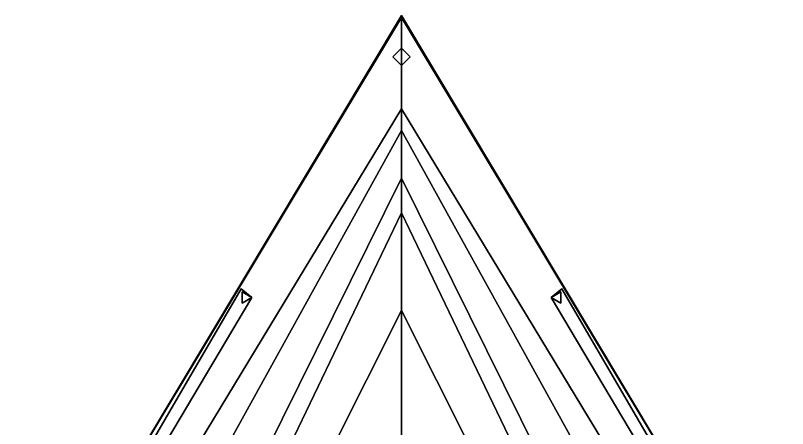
# Model space of a CAD drawing. Header units: millimetres. Extents: x -5 to 5, y -53 to 71.
# Drawn here: x -1.78 to 1.78, y 50.597 to 52.5 of the extents above; entities that cross this region are included whole.
import ezdxf

# ---------------------------------------------------------------- set-up
doc = ezdxf.new("R2010")
doc.units = ezdxf.units.MM
doc.layers.add('r2', color=6, linetype='Continuous')
doc.layers.add('railings', color=6, linetype='Continuous')

msp = doc.modelspace()

# ---------------------------------------------------------------- linework, layer by layer
for points in [[(0, 52.5, 6.83), (0, 52.49, 6.62), (-1.78, 49.53, 5.99), (-1.78, 49.53, 6.21)], [(0, 52.5, 6.83), (0, 52.5, 6.83), (-1.78, 49.53, 6.21), (0, 49.53, 6.23)], [(0, 52.49, 6.62), (0, 52.07, 5.67), (-1.54, 49.53, 5.67), (-1.78, 49.53, 5.99)], [(1.78, 49.53, 6.21), (1.78, 49.53, 5.99), (0, 52.49, 6.62), (0, 52.5, 6.83)], [(0, 49.53, 6.23), (1.78, 49.53, 6.21), (0, 52.5, 6.83)], [(1.78, 49.53, 5.99), (1.54, 49.53, 5.67), (0, 52.07, 5.67), (0, 52.49, 6.62)], [(0, 52.35, 6.79), (-0.04, 52.31, 6.79), (-0.04, 52.31, 10), (0, 52.35, 10)], [(0.04, 52.31, 10), (0, 52.35, 10), (-0.04, 52.31, 10), (0, 52.27, 10)], [(0.04, 52.31, 6.79), (0, 52.35, 6.79), (0, 52.35, 10), (0.04, 52.31, 10)], [(-0.04, 52.31, 6.79), (0, 52.27, 6.78), (0, 52.27, 10), (-0.04, 52.31, 10)], [(0, 52.27, 6.78), (0.04, 52.31, 6.79), (0.04, 52.31, 10), (0, 52.27, 10)], [(0, 52.07, 5.67), (0, 51.97, 5.39), (-1.35, 49.53, 5.39), (-1.54, 49.53, 5.67)], [(1.54, 49.53, 5.67), (1.35, 49.53, 5.39), (0, 51.97, 5.39), (0, 52.07, 5.67)], [(0, 51.97, 5.39), (0, 51.75, 4.77), (-1.1, 49.53, 4.77), (-1.35, 49.53, 5.39)], [(1.35, 49.53, 5.39), (1.1, 49.53, 4.77), (0, 51.75, 4.77), (0, 51.97, 5.39)], [(0, 51.75, 4.77), (0, 51.59, 4.27), (-0.99, 49.53, 4.27), (-1.1, 49.53, 4.77)], [(1.1, 49.53, 4.77), (0.99, 49.53, 4.27), (0, 51.59, 4.27), (0, 51.75, 4.77)], [(0, 51.59, 4.27), (0, 51.14, 2.89), (-0.81, 49.53, 2.89), (-0.99, 49.53, 4.27)], [(0.99, 49.53, 4.27), (0.81, 49.53, 2.89), (0, 51.14, 2.89), (0, 51.59, 4.27)], [(0, 51.14, 2.89), (0, 50.33, 0.04), (-0.44, 49.53, 0.04), (-0.81, 49.53, 2.89)], [(0.81, 49.53, 2.89), (0.44, 49.53, 0.04), (0, 50.33, 0.04), (0, 51.14, 2.89)]]:
    msp.add_3dface(points)
at = {"layer": 'r2'}
for points in [[(-1.44, 50.04, 7.23), (-0.74, 51.24, 7.48), (-0.69, 51.2, 7.48), (-1.38, 50.04, 7.23)], [(-1.38, 50.04, 7.23), (-0.69, 51.2, 7.48), (-0.74, 51.24, 7.48), (-1.44, 50.04, 7.23)], [(-0.735, 51.226, 6.56), (-0.69, 51.2, 6.56), (-0.69, 51.2, 7.48), (-0.735, 51.226, 7.48)], [(-0.735, 51.174, 6.56), (-0.735, 51.226, 6.56), (-0.735, 51.226, 7.48), (-0.735, 51.174, 7.48)], [(-0.69, 51.2, 6.56), (-0.735, 51.174, 6.56), (-0.735, 51.174, 7.48), (-0.69, 51.2, 7.48)]]:
    msp.add_3dface(points, dxfattribs=at)
at = {"layer": 'railings'}
for points in [[(1.44, 50.04, 7.23), (0.74, 51.24, 7.48), (0.69, 51.2, 7.48), (1.38, 50.04, 7.23)], [(1.38, 50.04, 7.23), (0.69, 51.2, 7.48), (0.74, 51.24, 7.48), (1.44, 50.04, 7.23)], [(0.735, 51.226, 6.56), (0.69, 51.2, 6.56), (0.69, 51.2, 7.48), (0.735, 51.226, 7.48)], [(0.69, 51.2, 6.56), (0.735, 51.174, 6.56), (0.735, 51.174, 7.48), (0.69, 51.2, 7.48)], [(0.735, 51.174, 6.56), (0.735, 51.226, 6.56), (0.735, 51.226, 7.48), (0.735, 51.174, 7.48)]]:
    msp.add_3dface(points, dxfattribs=at)

doc.saveas('drawing.dxf')
